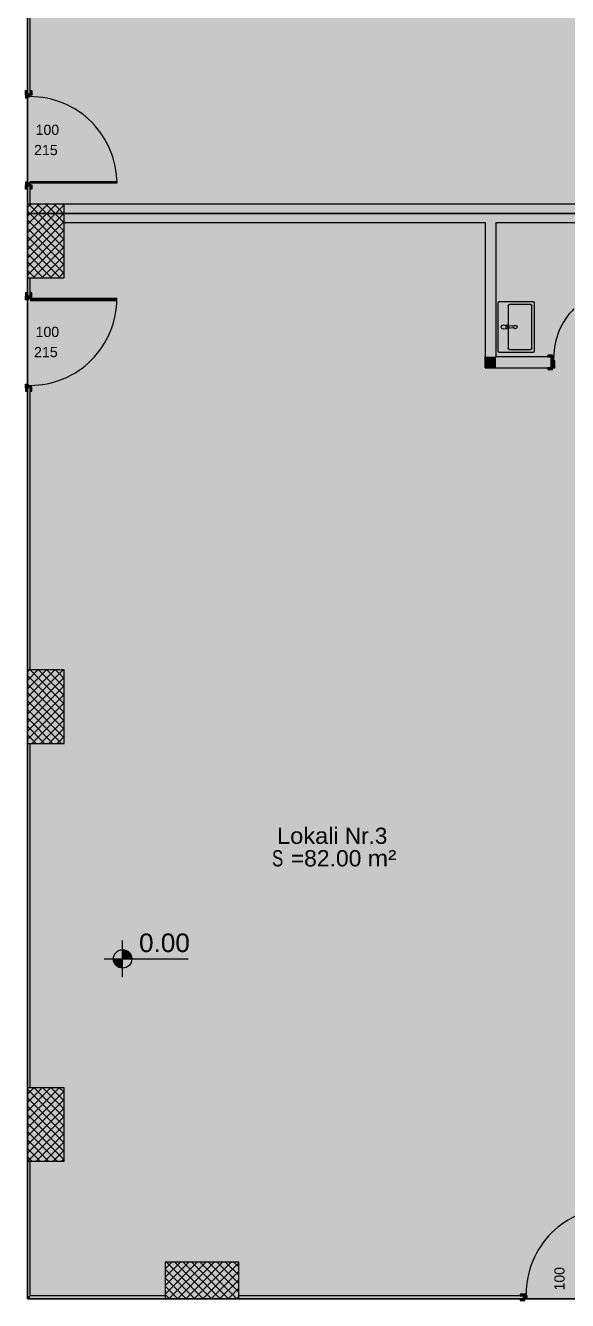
# Model space of a CAD drawing. Header units: metres. Extents: x 312 to 313.4, y 204 to 204.42.
# Drawn here: x 312.1541 to 312.2162, y 204.1187 to 204.2648 of the extents above; entities that cross this region are included whole.
import ezdxf

# ---------------------------------------------------------------- set-up
doc = ezdxf.new("R2010")
doc.units = ezdxf.units.M
for name, color, linetype, true_color in [('PDF_2D Drafting - General', 7, 'Continuous', 0x999999), ('PDF_A - Dimensionimi', 7, 'Continuous', 0x999999), ('PDF_A - Muret', 7, 'Continuous', 0xaaaaaa), ('PDF_A - Ndertesa 1 - Sanitaria', 7, 'Continuous', 0x7f7f7f), ('PDF_A - Ndertesa 1- Pllaka meskatit 28 cm', 7, 'Continuous', 0xaaaaaa), ('PDF_A - Shtyllat', 7, 'Continuous', 0x999999)]:
    doc.layers.add(name, color=color, linetype=linetype, true_color=true_color)
doc.styles.add('PDF Arial', font='arial.ttf')

# ---------------------------------------------------------------- blocks, each defined once
blk = doc.blocks.new('perdhesa')
at = {"layer": 'PDF_2D Drafting - General', "true_color": 0xfafafa, "transparency": 33554559}
blk.add_hatch(color=7, dxfattribs=at).paths.add_polyline_path([(-0.2008442411383839, 0.2557481571577398), (-0.2008442411383839, 0.1799600398549615), (-0.2876853659484482, 0.1799600398549615), (-0.2876853659484482, 0.1864840602407014), (-0.3603174851060658, 0.1864840602407014), (-0.3603174851060658, 0.2557481571577398)])
at = {"layer": 'PDF_2D Drafting - General', "true_color": 0xffffff, "transparency": 33554559}
blk.add_hatch(color=7, dxfattribs=at).paths.add_polyline_path([(-0.3603174851060658, 0.06209184680076874), (-0.3603174851060658, 0.1864840602407014), (-0.3603174851060658, 0.1864840602407014), (-0.2876863564134169, 0.1864850507056701), (-0.2876853659484482, 0.06209184680076874)])
at = {"layer": 'PDF_A - Dimensionimi', "transparency": 33554559}
for points in [[(-0.3494124659816862, 0.1010428930450757), (-0.3494124659816862, 0.0999899211415709), (-0.3498154667921085, 0.1000699119524029), (-0.3501564558837913, 0.1002979342098911), (-0.3503844566093903, 0.1006399245324303), (-0.3504644581861385, 0.1010428930450757)], [(-0.3494124659816862, 0.1010428930450757), (-0.3494124659816862, 0.1020949390791372), (-0.3490094544053477, 0.1020149267364729), (-0.348667474848753, 0.1017869260108455), (-0.3484394525912649, 0.1014449141564455), (-0.3483594510145167, 0.1010428930450757)]]:
    blk.add_hatch(color=256, dxfattribs=at).paths.add_polyline_path(points)
at = {"layer": 'PDF_A - Muret', "true_color": 0xffffff, "transparency": 33554559}
for points in [[(-0.3605284649067926, 0.1997480869673325), (-0.3605284649067926, 0.200169077635735), (-0.3600014729566396, 0.200169077635735), (-0.3600014729566396, 0.1998750817996893), (-0.3602124850551718, 0.1998750817996893), (-0.3602124850551718, 0.1997480869673325)], [(-0.3605284649067926, 0.1896430620785452), (-0.3605284649067926, 0.1900640527469477), (-0.3602124850551718, 0.1900640527469477), (-0.3602124850551718, 0.1899380483795312), (-0.3600014729566396, 0.1899380483795312), (-0.3600014729566396, 0.1896430620785452)], [(-0.3605284649067926, 0.1770120285837891), (-0.3600014729566396, 0.1770120285837891), (-0.3600014729566396, 0.1767170207509707), (-0.3602124850551718, 0.1767170207509707), (-0.3602124850551718, 0.1765900474504463), (-0.3605284649067926, 0.1765900474504463)], [(-0.2998963777079098, 0.168786023368682), (-0.300317389908173, 0.168786023368682), (-0.300317389908173, 0.1699970174957457), (-0.3000223820753263, 0.1699970174957457), (-0.3000223820753263, 0.1695760268273432), (-0.2998963777079098, 0.1695760268273432)], [(-0.3605284649067926, 0.1669060347619222), (-0.3602124850551718, 0.1669060347619222), (-0.3602124850551718, 0.1667800303945057), (-0.3600014729566396, 0.1667800303945057), (-0.3600014729566396, 0.166485022561659), (-0.3605284649067926, 0.166485022561659)], [(-0.3030543675489525, 0.06209184680076874), (-0.3034753797492158, 0.06209184680076874), (-0.3034753797492158, 0.06261784828595296), (-0.3031803934482014, 0.06261784828595296), (-0.3031803934482014, 0.06240786971608259), (-0.3030543675489525, 0.06240786971608259)]]:
    blk.add_hatch(color=7, dxfattribs=at).paths.add_polyline_path(points)
at = {"layer": 'PDF_A - Muret', "true_color": 0xcccccc, "transparency": 33554559}
blk.add_hatch(color=254, dxfattribs=at).paths.add_polyline_path([(-0.3561064587659644, 0.1875380441409789), (-0.2866333629780797, 0.1875370321441778), (-0.2866333629780797, 0.185435050197043), (-0.2908433773213801, 0.185435050197043), (-0.2908433773213801, 0.185432057270333), (-0.3561074707627654, 0.1854330477352732)])
at = {"layer": 'PDF_2D Drafting - General', "lineweight": 9}
for points in [[(-0.3603174851060658, 0.1864840602407014), (-0.3603174851060658, 0.2557481571577398)], [(-0.3603174851060658, 0.1864840602407014), (-0.3603174851060658, 0.1864850507056701)], [(-0.3603174851060658, 0.1864850507056701), (-0.2876863564134169, 0.1864850507056701)], [(-0.3603174851060658, 0.06209184680076874), (-0.3603174851060658, 0.1864840602407014)], [(-0.2876853659484482, 0.1864840602407014), (-0.3603174851060658, 0.1864840602407014)], [(-0.2876853659484482, 0.06209184680076874), (-0.3603174851060658, 0.06209184680076874)]]:
    blk.add_lwpolyline(points, dxfattribs=at)
at = {"layer": 'PDF_A - Dimensionimi', "lineweight": 5}
for points in [[(-0.3494124659816862, 0.09893690617440143), (-0.3494124659816862, 0.1031479109826137)], [(-0.3515174623873918, 0.1010428930450757), (-0.3473064468132634, 0.1010428930450757)], [(-0.3473064468132634, 0.1010428930450757), (-0.3418894432664388, 0.1010428930450757)]]:
    blk.add_lwpolyline(points, dxfattribs=at)
blk.add_circle((-0.3494124659816862, 0.1010428930450757), 0.001052506277297027, dxfattribs=at)
at = {"layer": 'PDF_A - Muret', "lineweight": 18}
for points in [[(-0.3603174851060658, 0.2299591197499922), (-0.3603174851060658, 0.200169077635735)], [(-0.3600014729566396, 0.200169077635735), (-0.3600014729566396, 0.2299591197499922)], [(-0.3603174851060658, 0.200169077635735), (-0.3603174851060658, 0.2005590624447393)], [(-0.3603174851060658, 0.200169077635735), (-0.3603174851060658, 0.2005590624447393)], [(-0.3603174851060658, 0.200169077635735), (-0.3603174851060658, 0.2005590624447393)], [(-0.3600014729566396, 0.200169077635735), (-0.3600014729566396, 0.2005590624447393)], [(-0.3600014729566396, 0.200169077635735), (-0.3600014729566396, 0.2005590624447393)], [(-0.3600014729566396, 0.200169077635735), (-0.3600014729566396, 0.2005590624447393)], [(-0.3600014729566396, 0.200169077635735), (-0.3603174851060658, 0.200169077635735)], [(-0.3600014729566396, 0.200169077635735), (-0.3603174851060658, 0.200169077635735)], [(-0.3600014729566396, 0.200169077635735), (-0.3603174851060658, 0.200169077635735)], [(-0.3603174851060658, 0.1896430620785452), (-0.3603174851060658, 0.1892540677344527)], [(-0.3600014729566396, 0.1896430620785452), (-0.3603174851060658, 0.1896430620785452)], [(-0.3603174851060658, 0.1896430620785452), (-0.3603174851060658, 0.1875380441409789)], [(-0.3600014729566396, 0.1896430620785452), (-0.3603174851060658, 0.1896430620785452)], [(-0.3600014729566396, 0.1896430620785452), (-0.3603174851060658, 0.1896430620785452)], [(-0.3603174851060658, 0.1896430620785452), (-0.3603174851060658, 0.1892540677344527)], [(-0.3603174851060658, 0.1896430620785452), (-0.3603174851060658, 0.1892540677344527)], [(-0.3600014729566396, 0.1896430620785452), (-0.3600014729566396, 0.1892540677344527)], [(-0.3600014729566396, 0.1875380441409789), (-0.3600014729566396, 0.1896430620785452)], [(-0.3600014729566396, 0.1896430620785452), (-0.3600014729566396, 0.1892540677344527)], [(-0.3600014729566396, 0.1896430620785452), (-0.3600014729566396, 0.1892540677344527)], [(-0.2866333629780797, 0.1875370321441778), (-0.3561064587659644, 0.1875380441409789)], [(-0.3561074707627654, 0.1854330477352732), (-0.3078964061909915, 0.185432057270333)], [(-0.3078964061909915, 0.185432057270333), (-0.3078964061909915, 0.1700500289025513)], [(-0.3066333911220909, 0.185432057270333), (-0.2908433773213801, 0.185432057270333)], [(-0.3066333911220909, 0.1700500289025513), (-0.3066333911220909, 0.185432057270333)], [(-0.3603174851060658, 0.1791170249895231), (-0.3603174851060658, 0.1770120285837891)], [(-0.3600014729566396, 0.1770120285837891), (-0.3600014729566396, 0.1791170249895231)], [(-0.3603174851060658, 0.1770120285837891), (-0.3603174851060658, 0.1774010444597138)], [(-0.3603174851060658, 0.1770120285837891), (-0.3603174851060658, 0.1774010444597138)], [(-0.3603174851060658, 0.1770120285837891), (-0.3603174851060658, 0.1774010444597138)], [(-0.3600014729566396, 0.1770120285837891), (-0.3603174851060658, 0.1770120285837891)], [(-0.3600014729566396, 0.1770120285837891), (-0.3603174851060658, 0.1770120285837891)], [(-0.3600014729566396, 0.1770120285837891), (-0.3603174851060658, 0.1770120285837891)], [(-0.3600014729566396, 0.1770120285837891), (-0.3600014729566396, 0.1774010444597138)], [(-0.3600014729566396, 0.1770120285837891), (-0.3600014729566396, 0.1774010444597138)], [(-0.3600014729566396, 0.1770120285837891), (-0.3600014729566396, 0.1774010444597138)], [(-0.3078964061909915, 0.168786023368682), (-0.3078964061909915, 0.1700500289025513)], [(-0.300317389908173, 0.1700500289025513), (-0.3066333911220909, 0.1700500289025513)], [(-0.300317389908173, 0.1700500289025513), (-0.3007063842522371, 0.1700500289025513)], [(-0.300317389908173, 0.1700500289025513), (-0.3007063842522371, 0.1700500289025513)], [(-0.300317389908173, 0.1700500289025513), (-0.3007063842522371, 0.1700500289025513)], [(-0.300317389908173, 0.1699970174957457), (-0.300317389908173, 0.1700500289025513)], [(-0.300317389908173, 0.1699970174957457), (-0.300317389908173, 0.1700500289025513)], [(-0.300317389908173, 0.1699970174957457), (-0.300317389908173, 0.1700500289025513)], [(-0.300317389908173, 0.168786023368682), (-0.300317389908173, 0.1699970174957457)], [(-0.300317389908173, 0.168786023368682), (-0.300317389908173, 0.1699970174957457)], [(-0.300317389908173, 0.168786023368682), (-0.300317389908173, 0.1699970174957457)], [(-0.3078964061909915, 0.168786023368682), (-0.300317389908173, 0.168786023368682)], [(-0.300317389908173, 0.168786023368682), (-0.3007063842522371, 0.168786023368682)], [(-0.300317389908173, 0.168786023368682), (-0.3007063842522371, 0.168786023368682)], [(-0.300317389908173, 0.168786023368682), (-0.3007063842522371, 0.168786023368682)], [(-0.3603174851060658, 0.166485022561659), (-0.3603174851060658, 0.1660960282175949)], [(-0.3600014729566396, 0.166485022561659), (-0.3603174851060658, 0.166485022561659)], [(-0.3603174851060658, 0.166485022561659), (-0.3603174851060658, 0.1341689718414614)], [(-0.3600014729566396, 0.166485022561659), (-0.3603174851060658, 0.166485022561659)], [(-0.3600014729566396, 0.166485022561659), (-0.3603174851060658, 0.166485022561659)], [(-0.3603174851060658, 0.166485022561659), (-0.3603174851060658, 0.1660960282175949)], [(-0.3603174851060658, 0.166485022561659), (-0.3603174851060658, 0.1660960282175949)], [(-0.3600014729566396, 0.166485022561659), (-0.3600014729566396, 0.1660960282175949)], [(-0.3600014729566396, 0.1341689718414614), (-0.3600014729566396, 0.166485022561659)], [(-0.3600014729566396, 0.166485022561659), (-0.3600014729566396, 0.1660960282175949)], [(-0.3600014729566396, 0.166485022561659), (-0.3600014729566396, 0.1660960282175949)], [(-0.3603174851060658, 0.1257479742218379), (-0.3603174851060658, 0.086274909883997)], [(-0.3600014729566396, 0.086274909883997), (-0.3600014729566396, 0.1257479742218379)], [(-0.3603174851060658, 0.07785391226434513), (-0.3603174851060658, 0.06240786971608259)], [(-0.3600014729566396, 0.06240786971608259), (-0.3600014729566396, 0.07785391226434513)], [(-0.3603174851060658, 0.06209184680076874), (-0.3603174851060658, 0.06240786971608259)], [(-0.3603174851060658, 0.06209184680076874), (-0.3445284402384345, 0.06209184680076874)], [(-0.3445284402384345, 0.06240786971608259), (-0.3600014729566396, 0.06240786971608259)], [(-0.3034753797492158, 0.06240786971608259), (-0.3361074426188111, 0.06240786971608259)], [(-0.3361064306220101, 0.06209184680076874), (-0.3034753797492158, 0.06209184680076874)], [(-0.3034753797492158, 0.06240786971608259), (-0.3038643956251121, 0.06240786971608259)], [(-0.3034753797492158, 0.06240786971608259), (-0.3038643956251121, 0.06240786971608259)], [(-0.3034753797492158, 0.06240786971608259), (-0.3038643956251121, 0.06240786971608259)], [(-0.3034753797492158, 0.06209184680076874), (-0.3038643956251121, 0.06209184680076874)], [(-0.3034753797492158, 0.06209184680076874), (-0.3038643956251121, 0.06209184680076874)], [(-0.3034753797492158, 0.06209184680076874), (-0.3038643956251121, 0.06209184680076874)], [(-0.3034753797492158, 0.06209184680076874), (-0.3034753797492158, 0.06240786971608259)], [(-0.3034753797492158, 0.06209184680076874), (-0.3034753797492158, 0.06240786971608259)], [(-0.3034753797492158, 0.06209184680076874), (-0.3034753797492158, 0.06240786971608259)]]:
    blk.add_lwpolyline(points, dxfattribs=at)
at = {"layer": 'PDF_A - Muret', "lineweight": 13}
for points in [[(-0.3605174836649212, 0.2000330609595551), (-0.3605174836649212, 0.2005590624447393)], [(-0.3605174836649212, 0.2005590624447393), (-0.3603174851060658, 0.2005590624447393)], [(-0.3603174851060658, 0.2005590624447393), (-0.3603174851060658, 0.2000330609595551)], [(-0.3600014729566396, 0.2000330609595551), (-0.3600014729566396, 0.2005590624447393)], [(-0.3600014729566396, 0.2005590624447393), (-0.3598014743977842, 0.2005590624447393)], [(-0.3598014743977842, 0.2005590624447393), (-0.3598014743977842, 0.2000330609595551)], [(-0.3600014729566396, 0.200169077635735), (-0.3605284649067926, 0.200169077635735)], [(-0.3605284649067926, 0.200169077635735), (-0.3605284649067926, 0.1997480869673325)], [(-0.3605284649067926, 0.1997480869673325), (-0.3602124850551718, 0.1997480869673325)], [(-0.3603174851060658, 0.2000330609595551), (-0.3605174836649212, 0.2000330609595551)], [(-0.3602124850551718, 0.1997480869673325), (-0.3602124850551718, 0.1998750817996893)], [(-0.3602124850551718, 0.1998750817996893), (-0.3600014729566396, 0.1998750817996893)], [(-0.3600014729566396, 0.1998750817996893), (-0.3600014729566396, 0.200169077635735)], [(-0.3598014743977842, 0.2000330609595551), (-0.3600014729566396, 0.2000330609595551)], [(-0.3602124850551718, 0.1900640527469477), (-0.3605284649067926, 0.1900640527469477)], [(-0.3605284649067926, 0.1900640527469477), (-0.3605284649067926, 0.1896430620785452)], [(-0.3602124850551718, 0.1899380483795312), (-0.3602124850551718, 0.1900640527469477)], [(-0.3600014729566396, 0.1901480700131231), (-0.3589494807521874, 0.1901480700131231)], [(-0.3600014729566396, 0.1899380483795312), (-0.3600014729566396, 0.1901480700131231)], [(-0.3589494807521874, 0.1900430591963129), (-0.3589494807521874, 0.1901480700131231)], [(-0.3589494807521874, 0.1901480700131231), (-0.3511174760355402, 0.1901480700131231)], [(-0.3589494807521874, 0.1901480700131231), (-0.3589494807521874, 0.1899380483795312)], [(-0.3589494807521874, 0.1899380483795312), (-0.3589494807521874, 0.1900430591963129)], [(-0.3589494807521874, 0.1900430591963129), (-0.3511174760355402, 0.1900430591963129)], [(-0.3511174760355402, 0.1900430591963129), (-0.3589494807521874, 0.1900430591963129)], [(-0.3511174760355402, 0.1900430591963129), (-0.3589494807521874, 0.1900430591963129)], [(-0.3511174760355402, 0.1901480700131231), (-0.3511174760355402, 0.1900430591963129)], [(-0.3511174760355402, 0.1899380483795312), (-0.3511174760355402, 0.1901480700131231)], [(-0.3511174760355402, 0.1901480700131231), (-0.3500644610683707, 0.1901480700131231)], [(-0.3511174760355402, 0.1900430591963129), (-0.3511174760355402, 0.1899380483795312)], [(-0.3500644610683707, 0.1901480700131231), (-0.3500644610683707, 0.1899380483795312)], [(-0.3605284649067926, 0.1896430620785452), (-0.3600014729566396, 0.1896430620785452)], [(-0.3605174836649212, 0.1892540677344527), (-0.3605174836649212, 0.1897800692196654)], [(-0.3605174836649212, 0.1897800692196654), (-0.3603174851060658, 0.1897800692196654)], [(-0.3603174851060658, 0.1892540677344527), (-0.3605174836649212, 0.1892540677344527)], [(-0.3603174851060658, 0.1897800692196654), (-0.3603174851060658, 0.1892540677344527)], [(-0.3600014729566396, 0.1899380483795312), (-0.3602124850551718, 0.1899380483795312)], [(-0.3600014729566396, 0.1896430620785452), (-0.3600014729566396, 0.1899380483795312)], [(-0.3589494807521874, 0.1899380483795312), (-0.3600014729566396, 0.1899380483795312)], [(-0.3600014729566396, 0.1892540677344527), (-0.3600014729566396, 0.1897800692196654)], [(-0.3600014729566396, 0.1897800692196654), (-0.3598014743977842, 0.1897800692196654)], [(-0.3598014743977842, 0.1892540677344527), (-0.3600014729566396, 0.1892540677344527)], [(-0.3598014743977842, 0.1897800692196654), (-0.3598014743977842, 0.1892540677344527)], [(-0.3511174760355402, 0.1899380483795312), (-0.3589494807521874, 0.1899380483795312)], [(-0.3500644610683707, 0.1899380483795312), (-0.3511174760355402, 0.1899380483795312)], [(-0.3605284649067926, 0.1770120285837891), (-0.3600014729566396, 0.1770120285837891)], [(-0.3605284649067926, 0.1765900474504463), (-0.3605284649067926, 0.1770120285837891)], [(-0.3603174851060658, 0.1774010444597138), (-0.3605174836649212, 0.1774010444597138)], [(-0.3605174836649212, 0.1774010444597138), (-0.3605174836649212, 0.1768750429745296)], [(-0.3605174836649212, 0.1768750429745296), (-0.3603174851060658, 0.1768750429745296)], [(-0.3603174851060658, 0.1768750429745296), (-0.3603174851060658, 0.1774010444597138)], [(-0.3598014743977842, 0.1774010444597138), (-0.3600014729566396, 0.1774010444597138)], [(-0.3600014729566396, 0.1774010444597138), (-0.3600014729566396, 0.1768750429745296)], [(-0.3600014729566396, 0.1770120285837891), (-0.3600014729566396, 0.1767170207509707)], [(-0.3600014729566396, 0.1768750429745296), (-0.3598014743977842, 0.1768750429745296)], [(-0.3598014743977842, 0.1768750429745296), (-0.3598014743977842, 0.1774010444597138)], [(-0.3602124850551718, 0.1765900474504463), (-0.3605284649067926, 0.1765900474504463)], [(-0.3600014729566396, 0.1767170207509707), (-0.3602124850551718, 0.1767170207509707)], [(-0.3602124850551718, 0.1767170207509707), (-0.3602124850551718, 0.1765900474504463)], [(-0.3589494807521874, 0.1767170207509707), (-0.3600014729566396, 0.1767170207509707)], [(-0.3600014729566396, 0.1767170207509707), (-0.3600014729566396, 0.1765060301842709)], [(-0.3600014729566396, 0.1765060301842709), (-0.3589494807521874, 0.1765060301842709)], [(-0.3511174760355402, 0.1767170207509707), (-0.3589494807521874, 0.1767170207509707)], [(-0.3589494807521874, 0.1767170207509707), (-0.3589494807521874, 0.1766120314660213)], [(-0.3589494807521874, 0.1765060301842709), (-0.3589494807521874, 0.1767170207509707)], [(-0.3589494807521874, 0.1766120314660213), (-0.3511174760355402, 0.1766120314660213)], [(-0.3511174760355402, 0.1766120314660213), (-0.3589494807521874, 0.1766120314660213)], [(-0.3589494807521874, 0.1766120314660213), (-0.3589494807521874, 0.1765060301842709)], [(-0.3511174760355402, 0.1766120314660213), (-0.3589494807521874, 0.1766120314660213)], [(-0.3589494807521874, 0.1765060301842709), (-0.3511174760355402, 0.1765060301842709)], [(-0.3511174760355402, 0.1766120314660213), (-0.3511174760355402, 0.1767170207509707)], [(-0.3500644610683707, 0.1767170207509707), (-0.3511174760355402, 0.1767170207509707)], [(-0.3511174760355402, 0.1767170207509707), (-0.3511174760355402, 0.1765060301842709)], [(-0.3511174760355402, 0.1765060301842709), (-0.3511174760355402, 0.1766120314660213)], [(-0.3511174760355402, 0.1765060301842709), (-0.3500644610683707, 0.1765060301842709)], [(-0.3500644610683707, 0.1765060301842709), (-0.3500644610683707, 0.1767170207509707)], [(-0.3001803827670528, 0.1702500382273513), (-0.3007063842522371, 0.1702500382273513)], [(-0.3007063842522371, 0.1702500382273513), (-0.3007063842522371, 0.1700500289025513)], [(-0.3007063842522371, 0.1700500289025513), (-0.3001803827670528, 0.1700500289025513)], [(-0.3000543783996363, 0.1700500289025513), (-0.300317389908173, 0.1700500289025513)], [(-0.300317389908173, 0.1700500289025513), (-0.300317389908173, 0.1699970174957457)], [(-0.300317389908173, 0.1699970174957457), (-0.3000543783996363, 0.1699970174957457)], [(-0.3000223820753263, 0.1699970174957457), (-0.300317389908173, 0.1699970174957457)], [(-0.300317389908173, 0.1699970174957457), (-0.300317389908173, 0.168786023368682)], [(-0.3001803827670528, 0.1700500289025513), (-0.3001803827670528, 0.1702500382273513)], [(-0.3000543783996363, 0.1699970174957457), (-0.3000543783996363, 0.1700500289025513)], [(-0.3000223820753263, 0.1695760268273432), (-0.3000223820753263, 0.1699970174957457)], [(-0.2998963777079098, 0.1695760268273432), (-0.3000223820753263, 0.1695760268273432)], [(-0.2998963777079098, 0.168786023368682), (-0.2998963777079098, 0.1695760268273432)], [(-0.3001803827670528, 0.168786023368682), (-0.3007063842522371, 0.168786023368682)], [(-0.3007063842522371, 0.168786023368682), (-0.3007063842522371, 0.168586014043882)], [(-0.3007063842522371, 0.168586014043882), (-0.3001803827670528, 0.168586014043882)], [(-0.300317389908173, 0.168786023368682), (-0.2998963777079098, 0.168786023368682)], [(-0.3001803827670528, 0.168586014043882), (-0.3001803827670528, 0.168786023368682)], [(-0.3605284649067926, 0.1669060347619222), (-0.3602124850551718, 0.1669060347619222)], [(-0.3605284649067926, 0.166485022561659), (-0.3605284649067926, 0.1669060347619222)], [(-0.3605174836649212, 0.1666220297027792), (-0.3605174836649212, 0.1660960282175949)], [(-0.3603174851060658, 0.1666220297027792), (-0.3605174836649212, 0.1666220297027792)], [(-0.3603174851060658, 0.1660960282175949), (-0.3603174851060658, 0.1666220297027792)], [(-0.3602124850551718, 0.1669060347619222), (-0.3602124850551718, 0.1667800303945057)], [(-0.3602124850551718, 0.1667800303945057), (-0.3600014729566396, 0.1667800303945057)], [(-0.3600014729566396, 0.1667800303945057), (-0.3600014729566396, 0.166485022561659)], [(-0.3600014729566396, 0.1666220297027792), (-0.3600014729566396, 0.1660960282175949)], [(-0.3598014743977842, 0.1666220297027792), (-0.3600014729566396, 0.1666220297027792)], [(-0.3598014743977842, 0.1660960282175949), (-0.3598014743977842, 0.1666220297027792)], [(-0.3600014729566396, 0.166485022561659), (-0.3605284649067926, 0.166485022561659)], [(-0.3605174836649212, 0.1660960282175949), (-0.3603174851060658, 0.1660960282175949)], [(-0.3600014729566396, 0.1660960282175949), (-0.3598014743977842, 0.1660960282175949)], [(-0.3033383726080956, 0.06260787904088261), (-0.3038643956251121, 0.06260787904088261)], [(-0.3038643956251121, 0.06260787904088261), (-0.3038643956251121, 0.06240786971608259)], [(-0.3038643956251121, 0.06240786971608259), (-0.3033383726080956, 0.06240786971608259)], [(-0.3033383726080956, 0.06209184680076874), (-0.3038643956251121, 0.06209184680076874)], [(-0.3038643956251121, 0.06209184680076874), (-0.3038643956251121, 0.06189183747594029)], [(-0.3038643956251121, 0.06189183747594029), (-0.3033383726080956, 0.06189183747594029)], [(-0.3031803934482014, 0.06261784828595296), (-0.3034753797492158, 0.06261784828595296)], [(-0.3034753797492158, 0.06261784828595296), (-0.3034753797492158, 0.06209184680076874)], [(-0.3034753797492158, 0.06209184680076874), (-0.3030543675489525, 0.06209184680076874)], [(-0.3033383726080956, 0.06240786971608259), (-0.3033383726080956, 0.06260787904088261)], [(-0.3033383726080956, 0.06189183747594029), (-0.3033383726080956, 0.06209184680076874)], [(-0.3031803934482014, 0.06240786971608259), (-0.3031803934482014, 0.06261784828595296)], [(-0.3030543675489525, 0.06240786971608259), (-0.3031803934482014, 0.06240786971608259)], [(-0.3030543675489525, 0.06209184680076874), (-0.3030543675489525, 0.06240786971608259)]]:
    blk.add_lwpolyline(points, dxfattribs=at)
for centre, radius, start, end in [((-0.3599997122000218, 0.1899398328428958), 0.009936053325618822, 359.9897091459823, 90.01015414117208), ((-0.3599997004295687, 0.1767152723782601), 0.009936044501045804, 269.9897779723838, 0.01008273399777255), ((-0.2921908044712609, 0.1699970670321989), 0.007831590049926323, 134.9979910353619, 180.0003624084723), ((-0.2932451351928762, 0.06261962629722007), 0.009936060419997178, 89.98988694699796, 180.0102536378691)]:
    blk.add_arc(centre, radius, start, end, dxfattribs=at)
at = {"layer": 'PDF_A - Muret', "color": 151, "true_color": 0x80c2ff, "transparency": 33554559}
for points in [[(-0.3600014729566396, 0.2299591197499922), (-0.3600014729566396, 0.200169077635735), (-0.3603174851060658, 0.2299591197499922), (-0.3603174851060658, 0.200169077635735)], [(-0.3603174851060658, 0.1875380441409789), (-0.3603174851060658, 0.1896430620785452), (-0.3600014729566396, 0.1875380441409789), (-0.3600014729566396, 0.1896430620785452)], [(-0.3600014729566396, 0.1791170249895231), (-0.3600014729566396, 0.1770120285837891), (-0.3603174851060658, 0.1791170249895231), (-0.3603174851060658, 0.1770120285837891)], [(-0.3603174851060658, 0.1341689718414614), (-0.3603174851060658, 0.166485022561659), (-0.3600014729566396, 0.1341689718414614), (-0.3600014729566396, 0.166485022561659)], [(-0.3603174851060658, 0.086274909883997), (-0.3603174851060658, 0.1257479742218379), (-0.3600014729566396, 0.086274909883997), (-0.3600014729566396, 0.1257479742218379)], [(-0.3603174851060658, 0.06240786971608259), (-0.3603174851060658, 0.07785391226434513), (-0.3600014729566396, 0.06240786971608259), (-0.3600014729566396, 0.07785391226434513)], [(-0.3600014729566396, 0.06240786971608259), (-0.3603174851060658, 0.06209184680076874), (-0.3603174851060658, 0.06240786971608259)], [(-0.3600014729566396, 0.06240786971608259), (-0.3600014729566396, 0.06209184680076874), (-0.3603174851060658, 0.06209184680076874)], [(-0.3445284402384345, 0.06240786971608259), (-0.3445284402384345, 0.06209184680076874), (-0.3600014729566396, 0.06240786971608259), (-0.3600014729566396, 0.06209184680076874)], [(-0.3361064306220101, 0.06240786971608259), (-0.3034753797492158, 0.06240786971608259), (-0.3361064306220101, 0.06209184680076874), (-0.3034753797492158, 0.06209184680076874)]]:
    blk.add_solid(points, dxfattribs=at)
at = {"layer": 'PDF_A - Muret', "color": 7, "true_color": 0xffffff, "transparency": 33554559}
for points in [[(-0.3605174836649212, 0.2000330609595551), (-0.3605174836649212, 0.2005590624447393), (-0.3603174851060658, 0.2000330609595551), (-0.3603174851060658, 0.2005590624447393)], [(-0.3600014729566396, 0.2000330609595551), (-0.3600014729566396, 0.2005590624447393), (-0.3598014743977842, 0.2000330609595551), (-0.3598014743977842, 0.2005590624447393)], [(-0.3600014729566396, 0.1901480700131231), (-0.3589494807521874, 0.1901480700131231), (-0.3600014729566396, 0.1899380483795312), (-0.3589494807521874, 0.1899380483795312)], [(-0.3511174760355402, 0.1900430591963129), (-0.3589494807521874, 0.1900430591963129), (-0.3511174760355402, 0.1901480700131231), (-0.3589494807521874, 0.1901480700131231)], [(-0.3511174760355402, 0.1899380483795312), (-0.3589494807521874, 0.1899380483795312), (-0.3511174760355402, 0.1900430591963129), (-0.3589494807521874, 0.1900430591963129)], [(-0.3500644610683707, 0.1899380483795312), (-0.3511174760355402, 0.1899380483795312), (-0.3500644610683707, 0.1901480700131231), (-0.3511174760355402, 0.1901480700131231)], [(-0.3603174851060658, 0.1897800692196654), (-0.3603174851060658, 0.1892540677344527), (-0.3605174836649212, 0.1897800692196654), (-0.3605174836649212, 0.1892540677344527)], [(-0.3598014743977842, 0.1897800692196654), (-0.3598014743977842, 0.1892540677344527), (-0.3600014729566396, 0.1897800692196654), (-0.3600014729566396, 0.1892540677344527)], [(-0.3603174851060658, 0.1768750429745296), (-0.3605174836649212, 0.1768750429745296), (-0.3603174851060658, 0.1774010444597138), (-0.3605174836649212, 0.1774010444597138)], [(-0.3598014743977842, 0.1768750429745296), (-0.3600014729566396, 0.1768750429745296), (-0.3598014743977842, 0.1774010444597138), (-0.3600014729566396, 0.1774010444597138)], [(-0.3600014729566396, 0.1765060301842709), (-0.3600014729566396, 0.1767170207509707), (-0.3589494807521874, 0.1765060301842709), (-0.3589494807521874, 0.1767170207509707)], [(-0.3511174760355402, 0.1767170207509707), (-0.3511174760355402, 0.1766120314660213), (-0.3589494807521874, 0.1767170207509707), (-0.3589494807521874, 0.1766120314660213)], [(-0.3511174760355402, 0.1766120314660213), (-0.3511174760355402, 0.1765060301842709), (-0.3589494807521874, 0.1766120314660213), (-0.3589494807521874, 0.1765060301842709)], [(-0.3500644610683707, 0.1767170207509707), (-0.3500644610683707, 0.1765060301842709), (-0.3511174760355402, 0.1767170207509707), (-0.3511174760355402, 0.1765060301842709)], [(-0.3001803827670528, 0.1702500382273513), (-0.3001803827670528, 0.1700500289025513), (-0.3007073962490381, 0.1702500382273513), (-0.3007073962490381, 0.1700500289025513)], [(-0.3000543783996363, 0.1699970174957457), (-0.300317389908173, 0.1699970174957457), (-0.3000543783996363, 0.1700500289025513), (-0.300317389908173, 0.1700500289025513)], [(-0.3001803827670528, 0.168786023368682), (-0.3001803827670528, 0.168586014043882), (-0.3007073962490381, 0.168786023368682), (-0.3007073962490381, 0.168586014043882)], [(-0.3605174836649212, 0.1666220297027792), (-0.3603174851060658, 0.1666220297027792), (-0.3605174836649212, 0.1660960282175949), (-0.3603174851060658, 0.1660960282175949)], [(-0.3600014729566396, 0.1666220297027792), (-0.3598014743977842, 0.1666220297027792), (-0.3600014729566396, 0.1660960282175949), (-0.3598014743977842, 0.1660960282175949)], [(-0.3033383726080956, 0.06260787904088261), (-0.3033383726080956, 0.06240786971608259), (-0.3038643956251121, 0.06260787904088261), (-0.3038643956251121, 0.06240786971608259)], [(-0.3033383726080956, 0.06209184680076874), (-0.3033383726080956, 0.06189183747594029), (-0.3038643956251121, 0.06209184680076874), (-0.3038643956251121, 0.06189183747594029)]]:
    blk.add_solid(points, dxfattribs=at)
at = {"layer": 'PDF_A - Muret', "color": 254, "true_color": 0xcccccc, "transparency": 33554559}
for points in [[(-0.3066333911220909, 0.1700500289025513), (-0.3078964061909915, 0.1700500289025513), (-0.3066333911220909, 0.185432057270333), (-0.3078964061909915, 0.185432057270333)], [(-0.3078964061909915, 0.1700500289025513), (-0.3066333911220909, 0.1700500289025513), (-0.3078964061909915, 0.168786023368682)], [(-0.3066333911220909, 0.1700500289025513), (-0.3066333911220909, 0.168786023368682), (-0.3078964061909915, 0.168786023368682)], [(-0.3066333911220909, 0.1700500289025513), (-0.300317389908173, 0.1700500289025513), (-0.3066333911220909, 0.168786023368682), (-0.300317389908173, 0.168786023368682)]]:
    blk.add_solid(points, dxfattribs=at)
at = {"layer": 'PDF_A - Ndertesa 1 - Sanitaria', "lineweight": 13}
for points in [[(-0.3063763869988065, 0.1763190260949159), (-0.3064224005553911, 0.1762070389597739)], [(-0.3064224005553911, 0.1762070389597739), (-0.3064224005553911, 0.1707340310794621)], [(-0.3062643998636645, 0.1763650181196681), (-0.3063763869988065, 0.1763190260949159)], [(-0.3023703869038741, 0.1763650181196681), (-0.3062643998636645, 0.1763650181196681)], [(-0.3052643963033006, 0.1758920495731218), (-0.3052643963033006, 0.1710500324629152)], [(-0.3026853978224153, 0.1760500287329876), (-0.3051063740796849, 0.1760500287329876)], [(-0.3025283660637683, 0.1710500324629152), (-0.3025273755987996, 0.1758920495731218)], [(-0.3022583782368997, 0.1763190260949159), (-0.3023703869038741, 0.1763650181196681)], [(-0.3022123862121475, 0.1762070389597739), (-0.3022583782368997, 0.1763190260949159)], [(-0.3022123862121475, 0.1707340310794621), (-0.3022123862121475, 0.1762070389597739)], [(-0.3060543782301011, 0.1734710302521023), (-0.3059773803460075, 0.1736570223446563)], [(-0.3059773803460075, 0.1732850381595483), (-0.3060543782301011, 0.1734710302521023)], [(-0.3059773803460075, 0.1736570223446563), (-0.3057913882534535, 0.1737340417606106)], [(-0.3057913882534535, 0.1732070282786253), (-0.3059773803460075, 0.1732850381595483)], [(-0.3057913882534535, 0.1737340417606106), (-0.3053494040344162, 0.1736920546593694)], [(-0.3053494040344162, 0.1732500489084998), (-0.3057913882534535, 0.1732070282786253)], [(-0.3053724000467923, 0.1736140232466141), (-0.3055283767449168, 0.1736140232466141)], [(-0.3055283767449168, 0.1736140232466141), (-0.3055283767449168, 0.1733270252607895)], [(-0.3055283767449168, 0.1733270252607895), (-0.3053724000467923, 0.1733270252607895)], [(-0.3053494040344162, 0.1736920546593694), (-0.3052494101379466, 0.1736570223446563)], [(-0.3052494101379466, 0.1732840476945796), (-0.3053494040344162, 0.1732500489084998)], [(-0.3052494101379466, 0.1736570223446563), (-0.3046924027933642, 0.1735870223107554)], [(-0.3046924027933642, 0.1733540261966482), (-0.3052494101379466, 0.1732840476945796)], [(-0.3046924027933642, 0.1735870223107554), (-0.3046183978359522, 0.1735490186011646)], [(-0.3046183978359522, 0.1733930419030401), (-0.3046924027933642, 0.1733540261966482)], [(-0.3046183978359522, 0.1735490186011646), (-0.3045893944383238, 0.1734710302521023)], [(-0.3045893944383238, 0.1734710302521023), (-0.3046183978359522, 0.1733930419030401)], [(-0.3064224005553911, 0.1707340310794621), (-0.3063763869988065, 0.17062204394432)], [(-0.3063763869988065, 0.17062204394432), (-0.3062643998636645, 0.1705760303877355)], [(-0.3062643998636645, 0.1705760303877355), (-0.3023703869038741, 0.1705760303877355)], [(-0.3051063740796849, 0.1708920317711886), (-0.3026853978224153, 0.1708920317711886)], [(-0.3023703869038741, 0.1705760303877355), (-0.3022583782368997, 0.17062204394432)], [(-0.3022583782368997, 0.17062204394432), (-0.3022123862121475, 0.1707340310794621)]]:
    blk.add_lwpolyline(points, dxfattribs=at)
blk.add_circle((-0.3044323842115659, 0.1734710302521023), 0.0002104953342083604, dxfattribs=at)
blk.add_arc((-0.3053687582842599, 0.1734705546101054), 0.000221432956851171, 302.615694983823, 57.37883954256258, dxfattribs=at)
for points, knots in [([(-0.3052643963033006, 0.1758920495731218), (-0.3052643963033006, 0.1759790382341464), (-0.3051943962693713, 0.1760500287329876), (-0.3051063740796849, 0.1760500287329876), (-0.3051063740796849, 0.1760500287329876), (-0.3051063740796849, 0.1760500287329876), (-0.3051063740796849, 0.1760500287329876)], [0, 0, 0, 0, 1, 1, 1, 2, 2, 2, 2]), ([(-0.3026853978224153, 0.1760500287329876), (-0.30259838762953, 0.1760500287329876), (-0.3025273755987996, 0.1759790382341464), (-0.3025273755987996, 0.1758920495731218), (-0.3025273755987996, 0.1758920495731218), (-0.3025273755987996, 0.1758920495731218), (-0.3025273755987996, 0.1758920495731218)], [0, 0, 0, 0, 1, 1, 1, 2, 2, 2, 2]), ([(-0.3053724000467923, 0.1736140232466141), (-0.3052933997009291, 0.1736140232466141), (-0.3052294070522521, 0.1735500305979656), (-0.3052294070522521, 0.1734710302521023), (-0.3052294070522521, 0.1733920514380713), (-0.3052933997009291, 0.1733270252607895), (-0.3053724000467923, 0.1733270252607895), (-0.3053724000467923, 0.1733270252607895), (-0.3053724000467923, 0.1733270252607895), (-0.3053724000467923, 0.1733270252607895)], [0, 0, 0, 0, 1, 1, 1, 2, 2, 2, 3, 3, 3, 3]), ([(-0.3051063740796849, 0.1708920317711886), (-0.3051943962693713, 0.1708920317711886), (-0.3052643963033006, 0.1709620318050895), (-0.3052643963033006, 0.1710500324629152), (-0.3052643963033006, 0.1710500324629152), (-0.3052643963033006, 0.1710500324629152), (-0.3052643963033006, 0.1710500324629152)], [0, 0, 0, 0, 1, 1, 1, 2, 2, 2, 2]), ([(-0.3025283660637683, 0.1710500324629152), (-0.3025283660637683, 0.1709620318050895), (-0.30259838762953, 0.1708920317711886), (-0.3026853978224153, 0.1708920317711886), (-0.3026853978224153, 0.1708920317711886), (-0.3026853978224153, 0.1708920317711886), (-0.3026853978224153, 0.1708920317711886)], [0, 0, 0, 0, 1, 1, 1, 2, 2, 2, 2])]:
    blk.add_open_spline(points, degree=3, knots=knots, dxfattribs=at)
at = {"layer": 'PDF_A - Ndertesa 1- Pllaka meskatit 28 cm', "color": 8, "lineweight": 18, "true_color": 0x7f7f7f}
for points in [[(-0.3603174851060658, 0.2557481571577398), (-0.3603174851060658, 0.06209184680076874)], [(-0.3603174851060658, 0.06209184680076874), (-0.1855802072909682, 0.06209184680076874)]]:
    blk.add_lwpolyline(points, dxfattribs=at)
at = {"layer": 'PDF_A - Ndertesa 1- Pllaka meskatit 28 cm', "lineweight": 9}
for points in [[(-0.3603174851060658, 0.2062670689009281), (-0.3603174851060658, 0.207381083590036)], [(-0.3603174851060658, 0.2040390825863483), (-0.3603174851060658, 0.205153075743624)], [(-0.3603174851060658, 0.2018100627431352), (-0.3603174851060658, 0.2029240774322716)], [(-0.3603174851060658, 0.1995820764285838), (-0.3603174851060658, 0.2006960911177202)], [(-0.3603174851060658, 0.1973540685821717), (-0.3603174851060658, 0.1984680617394474)], [(-0.3603174851060658, 0.1951260607357597), (-0.3603174851060658, 0.1962400754248961)], [(-0.3603174851060658, 0.1928980744212083), (-0.3603174851060658, 0.1940120460466517)], [(-0.3603174851060658, 0.1906700665747962), (-0.3603174851060658, 0.1917840597320719)], [(-0.3603174851060658, 0.1884420587283842), (-0.3603174851060658, 0.1895560518856598)], [(-0.3603174851060658, 0.1862140508819721), (-0.3603174851060658, 0.1873280440392477)], [(-0.3603174851060658, 0.18398604303556), (-0.3603174851060658, 0.1851000577246964)], [(-0.3603174851060658, 0.1817580567210086), (-0.3603174851060658, 0.1828720498782843)], [(-0.3603174851060658, 0.1795300488745966), (-0.3603174851060658, 0.180644063563733)], [(-0.3603174851060658, 0.1773020410281845), (-0.3603174851060658, 0.1784160341854601)], [(-0.3603174851060658, 0.1750740331817724), (-0.3603174851060658, 0.1761880478709088)], [(-0.3603174851060658, 0.172846046867221), (-0.3603174851060658, 0.1739600400244967)], [(-0.3603174851060658, 0.1706170054921756), (-0.3603174851060658, 0.1717310201812836)], [(-0.3603174851060658, 0.1683890191775959), (-0.3603174851060658, 0.1695030123348999)], [(-0.3603174851060658, 0.1661610113312122), (-0.3603174851060658, 0.1672750260203202)], [(-0.3603174851060658, 0.1639330034848001), (-0.3603174851060658, 0.1650470181739081)], [(-0.3603174851060658, 0.1617050171702203), (-0.3603174851060658, 0.162819010327496)], [(-0.3603174851060658, 0.1594770093238083), (-0.3603174851060658, 0.1605910240129447)], [(-0.3603174851060658, 0.1572490230092569), (-0.3603174851060658, 0.1583629946347003)], [(-0.3603174851060658, 0.1550209936310125), (-0.3603174851060658, 0.1561350083201205)], [(-0.3603174851060658, 0.1527930073164327), (-0.3603174851060658, 0.1539070004737368)], [(-0.3603174851060658, 0.1505649779381883), (-0.3603174851060658, 0.1516789926273248)], [(-0.3603174851060658, 0.148336991623637), (-0.3603174851060658, 0.149451006312745)], [(-0.3603174851060658, 0.1461089837772249), (-0.3603174851060658, 0.1472229984663329)], [(-0.3603174851060658, 0.1438809759308128), (-0.3603174851060658, 0.1449949906199492)], [(-0.3603174851060658, 0.1416529896162331), (-0.3603174851060658, 0.1427669827735372)], [(-0.3603174851060658, 0.1394239913048807), (-0.3603174851060658, 0.1405389749271251)], [(-0.3603174851060658, 0.1371959834584686), (-0.3603174851060658, 0.1383099766157443)], [(-0.3603174851060658, 0.1349679756120565), (-0.3603174851060658, 0.1360819687693606)], [(-0.3603174851060658, 0.1327399892975052), (-0.3603174851060658, 0.1338539824547809)], [(-0.3603174851060658, 0.1305119599192608), (-0.3603174851060658, 0.1316259746083688)], [(-0.3603174851060658, 0.128283973604681), (-0.3603174851060658, 0.1293979667619851)], [(-0.3603174851060658, 0.1260559657582689), (-0.3603174851060658, 0.1271699804474054)], [(-0.3603174851060658, 0.1238279579118853), (-0.3603174851060658, 0.1249419726009933)], [(-0.3603174851060658, 0.1215999500654732), (-0.3603174851060658, 0.1227139647545812)], [(-0.3603174851060658, 0.1193719637508934), (-0.3603174851060658, 0.1204859569081975)], [(-0.3603174851060658, 0.1171439559044813), (-0.3603174851060658, 0.1182579490617854)], [(-0.3603174851060658, 0.1149159480580977), (-0.3603174851060658, 0.1160299412153734)], [(-0.3603174851060658, 0.1126879402116856), (-0.3603174851060658, 0.1138019333689613)], [(-0.3603174851060658, 0.1104599323652735), (-0.3603174851060658, 0.1115739470544099)], [(-0.3603174851060658, 0.1082309340539211), (-0.3603174851060658, 0.1093459392079978)], [(-0.3603174851060658, 0.1060029262075091), (-0.3603174851060658, 0.1071169193647847)], [(-0.3603174851060658, 0.1037749398929293), (-0.3603174851060658, 0.1048889115183727)], [(-0.3603174851060658, 0.1015469105146849), (-0.3603174851060658, 0.1026609467356536)], [(-0.3603174851060658, 0.09931892420013355), (-0.3603174851060658, 0.1004329173574092)], [(-0.3603174851060658, 0.09709093788555379), (-0.3603174851060658, 0.0982049525746902)], [(-0.3603174851060658, 0.0948629300391417), (-0.3603174851060658, 0.09597688013275274)], [(-0.3603174851060658, 0.09263492219275804), (-0.3603174851060658, 0.09374891535003371)], [(-0.3603174851060658, 0.09040689281448522), (-0.3603174851060658, 0.09152090750362163)], [(-0.3603174851060658, 0.08817890649993387), (-0.3603174851060658, 0.08929292118904186)], [(-0.3603174851060658, 0.08595089865352179), (-0.3603174851060658, 0.0870649133426582)], [(-0.3603174851060658, 0.0837228908071097), (-0.3603174851060658, 0.08483690549624612)], [(-0.3603174851060658, 0.08149490449255836), (-0.3603174851060658, 0.0826088761179733)], [(-0.3603174851060658, 0.07926689664614628), (-0.3603174851060658, 0.08038091133525427)], [(-0.3603174851060658, 0.07703886726787346), (-0.3603174851060658, 0.07815288195700987)], [(-0.3603174851060658, 0.07480989048838182), (-0.3603174851060658, 0.0759238836456575)], [(-0.3603174851060658, 0.072581861110109), (-0.3603174851060658, 0.07369587579924541)], [(-0.3603174851060658, 0.07035389632738998), (-0.3603174851060658, 0.07146786795283333)], [(-0.3603174851060658, 0.06812586694914557), (-0.3603174851060658, 0.06923988163828199)], [(-0.3603174851060658, 0.06589785910273349), (-0.3603174851060658, 0.06701185226000916)], [(-0.3603174851060658, 0.06366985125632141), (-0.3603174851060658, 0.06478386594545782)], [(-0.3603174851060658, 0.06209184680076874), (-0.3603174851060658, 0.06266687630107981)], [(-0.3592864541544714, 0.06209184680076874), (-0.3603174851060658, 0.06209184680076874)], [(-0.357058457073947, 0.06209184680076874), (-0.3581724717631118, 0.06209184680076874)], [(-0.3548304599934795, 0.06209184680076874), (-0.3559444746825875, 0.06209184680076874)], [(-0.352602462913012, 0.06209184680076874), (-0.35371647760212, 0.06209184680076874)], [(-0.3503744550665715, 0.06209184680076874), (-0.3514884482238472, 0.06209184680076874)], [(-0.348146457986104, 0.06209184680076874), (-0.3492604619092958, 0.06209184680076874)], [(-0.3459184609056365, 0.06209184680076874), (-0.347032443296996, 0.06209184680076874)], [(-0.3436904422932798, 0.06209184680076874), (-0.3448044462164717, 0.06209184680076874)], [(-0.3414624452128123, 0.06209184680076874), (-0.342576438370088, 0.06209184680076874)], [(-0.3392344373663718, 0.06209184680076874), (-0.3403484412896205, 0.06209184680076874)], [(-0.3370064295199882, 0.06209184680076874), (-0.3381204442090961, 0.06209184680076874)], [(-0.3347784216735477, 0.06209184680076874), (-0.3358924363627125, 0.06209184680076874)], [(-0.3325494233621953, 0.06209184680076874), (-0.3336644500481611, 0.06209184680076874)], [(-0.3303214370476439, 0.06209184680076874), (-0.3314354302049196, 0.06209184680076874)], [(-0.3280934292012603, 0.06209184680076874), (-0.3292074438903683, 0.06209184680076874)], [(-0.3258654428866521, 0.06209184680076874), (-0.3269794145120954, 0.06209184680076874)], [(-0.3236374135084361, 0.06209184680076874), (-0.3247514281975441, 0.06209184680076874)], [(-0.3214094271938848, 0.06209184680076874), (-0.3225234203511604, 0.06209184680076874)], [(-0.3191814193474443, 0.06209184680076874), (-0.3202954125047199, 0.06209184680076874)], [(-0.3169534115010606, 0.06209184680076874), (-0.3180674261901686, 0.06209184680076874)], [(-0.3147254251865093, 0.06209184680076874), (-0.3158393968118958, 0.06209184680076874)], [(-0.3124973958082364, 0.06209184680076874), (-0.3136114104973444, 0.06209184680076874)], [(-0.3102694094936851, 0.06209184680076874), (-0.3113834026509608, 0.06209184680076874)], [(-0.3080413801154123, 0.06209184680076874), (-0.3091553948045203, 0.06209184680076874)], [(-0.3058133938008609, 0.06209184680076874), (-0.3069274084899689, 0.06209184680076874)], [(-0.3035853859544204, 0.06209184680076874), (-0.3046994006435852, 0.06209184680076874)], [(-0.301356387643068, 0.06209184680076874), (-0.3024713927971447, 0.06209184680076874)], [(-0.2991283797966844, 0.06209184680076874), (-0.3002423944857924, 0.06209184680076874)]]:
    blk.add_lwpolyline(points, dxfattribs=at)
at = {"layer": 'PDF_A - Shtyllat', "lineweight": 5}
for points in [[(-0.3603174851060658, 0.1842430471588443), (-0.3570234678229554, 0.1875380441409789)], [(-0.3603174851060658, 0.1852110328630374), (-0.357990452296292, 0.1875380441409789)], [(-0.3603174851060658, 0.186179061630952), (-0.358958470298262, 0.1875380441409789)], [(-0.3603174851060658, 0.1871460568702048), (-0.3599254870693471, 0.1875380441409789)], [(-0.3603174851060658, 0.1832760519195915), (-0.3561064587659644, 0.1874860447310027)], [(-0.3561064587659644, 0.1834890449480042), (-0.3601554794907997, 0.1875380441409789)], [(-0.3561064587659644, 0.1844570521840581), (-0.3591884627197146, 0.1875380441409789)], [(-0.3561064587659644, 0.1854240689551716), (-0.3582204770154931, 0.1875380441409789)], [(-0.3561064587659644, 0.1863920546593647), (-0.3572524697794393, 0.1875380441409789)], [(-0.3561064587659644, 0.1873590498986459), (-0.3562854637742703, 0.1875380441409789)], [(-0.3561064587659644, 0.1825210377119504), (-0.3603174851060658, 0.1867320640520234)], [(-0.3603174851060658, 0.1823080446835093), (-0.3561064587659644, 0.1865190494917215)], [(-0.3561064587659644, 0.1815540424726976), (-0.3603174851060658, 0.1857640568159411)], [(-0.3603174851060658, 0.1813400589793162), (-0.3561064587659644, 0.1855510422556677)], [(-0.3561064587659644, 0.1805860352366437), (-0.3603174851060658, 0.184797040044856)], [(-0.3603174851060658, 0.1803730422082026), (-0.3561064587659644, 0.1845830350196138)], [(-0.3561064587659644, 0.1796190399973909), (-0.3603174851060658, 0.1838290328088021)], [(-0.3603174851060658, 0.1794050349721488), (-0.3561064587659644, 0.183616039780361)], [(-0.3565724617600949, 0.1791170249895231), (-0.3603174851060658, 0.1828610471045806)], [(-0.3575404582302326, 0.1791170249895231), (-0.3603174851060658, 0.1818940518653278)], [(-0.3596384675516902, 0.1791170249895231), (-0.3561064587659644, 0.1826480540761395)], [(-0.3586704710815525, 0.1791170249895231), (-0.3561064587659644, 0.1816810373050544)], [(-0.3585084547003703, 0.1791170249895231), (-0.3603174851060658, 0.180926044629274)], [(-0.3594754714714554, 0.1791170249895231), (-0.3603174851060658, 0.1799590493900212)], [(-0.3577034758422997, 0.1791170249895231), (-0.3561064587659644, 0.1807130300690005)], [(-0.356735479372162, 0.1791170249895231), (-0.3561064587659644, 0.179745044364779)], [(-0.3603174851060658, 0.1300569489329177), (-0.3562044717325534, 0.1341689718414614)], [(-0.3603174851060658, 0.1310239657040313), (-0.3571724682026911, 0.1341689718414614)], [(-0.3603174851060658, 0.1319919729400851), (-0.3581394742078601, 0.1341689718414614)], [(-0.3603174851060658, 0.1329589681793379), (-0.3591074706779978, 0.1341689718414614)], [(-0.3603174851060658, 0.1339269754153918), (-0.3600754779140516, 0.1341689718414614)], [(-0.3561064587659644, 0.1293019562571374), (-0.3603174851060658, 0.1335129610653496)], [(-0.3603174851060658, 0.1290889632287247), (-0.3561064587659644, 0.1332999680369369)], [(-0.3561064587659644, 0.1302699850250519), (-0.3600064575791748, 0.1341689718414614)], [(-0.3561064587659644, 0.131237970729245), (-0.3590384611090371, 0.1341689718414614)], [(-0.3561064587659644, 0.1322049659685263), (-0.3580714766357573, 0.1341689718414614)], [(-0.3561064587659644, 0.1331729732045801), (-0.3571034693996467, 0.1341689718414614)], [(-0.3561064587659644, 0.1341399899756652), (-0.3561364633944777, 0.1341689718414614)], [(-0.3561064587659644, 0.1283349610178846), (-0.3603174851060658, 0.1325449753611565)], [(-0.3603174851060658, 0.1281209559926708), (-0.3561064587659644, 0.1323319608008831)], [(-0.3561064587659644, 0.1273669537818307), (-0.3603174851060658, 0.131577958590043)], [(-0.3603174851060658, 0.1271539607533896), (-0.3561064587659644, 0.1313639535648008)], [(-0.3561064587659644, 0.1263989680776092), (-0.3603174851060658, 0.1306099728858214)], [(-0.3603174851060658, 0.1261859535173357), (-0.3561064587659644, 0.130396958325548)], [(-0.3564234829121915, 0.1257479742218379), (-0.3603174851060658, 0.1296419656497676)], [(-0.357391468616413, 0.1257479742218379), (-0.3603174851060658, 0.1286749704105148)], [(-0.3597874679314259, 0.1257479742218379), (-0.3561064587659644, 0.1294289726213549)], [(-0.3583584638556658, 0.1257479742218379), (-0.3603174851060658, 0.127706963174461)], [(-0.3588204726921731, 0.1257479742218379), (-0.3561064587659644, 0.1284609653853011)], [(-0.3578524654561193, 0.1257479742218379), (-0.3561064587659644, 0.1274939701460198)], [(-0.3593264710917197, 0.1257479742218379), (-0.3603174851060658, 0.1267389774702394)], [(-0.3602944675618573, 0.1257479742218379), (-0.3603174851060658, 0.1257719822309866)], [(-0.3568844582200654, 0.1257479742218379), (-0.3561064587659644, 0.126525962909966)], [(-0.3603174851060658, 0.08264287490405309), (-0.3566864621229229, 0.086274909883997)], [(-0.3603174851060658, 0.08361090367196766), (-0.357653478894008, 0.086274909883997)], [(-0.3603174851060658, 0.08457787737938816), (-0.3586214753641457, 0.086274909883997)], [(-0.3603174851060658, 0.08554586308358125), (-0.3595884598374823, 0.086274909883997)], [(-0.3561064587659644, 0.08285690146112756), (-0.3595254684197471, 0.086274909883997)], [(-0.3561064587659644, 0.08382391823224111), (-0.3585574719496094, 0.086274909883997)], [(-0.3561064587659644, 0.08479190393646263), (-0.3575894647135556, 0.086274909883997)], [(-0.3561064587659644, 0.08575892070754776), (-0.3566224694742459, 0.086274909883997)], [(-0.3561064587659644, 0.08188887269324141), (-0.3603174851060658, 0.08609890856834568)], [(-0.3603174851060658, 0.08167585813296796), (-0.3561064587659644, 0.08588589400807223)], [(-0.3561064587659644, 0.08092088698901989), (-0.3603174851060658, 0.08513189179723213)], [(-0.3603174851060658, 0.0807079154924395), (-0.3561064587659644, 0.08491887723695868)], [(-0.3561064587659644, 0.07995387021790634), (-0.3603174851060658, 0.08416390609303903)], [(-0.3603174851060658, 0.07973988672452492), (-0.3561064587659644, 0.08395089153273716)], [(-0.3561064587659644, 0.0789858629818525), (-0.3603174851060658, 0.08319688932192548)], [(-0.3603174851060658, 0.0787728699534398), (-0.3561064587659644, 0.08298288429668332)], [(-0.3561064587659644, 0.07801787727765941), (-0.3603174851060658, 0.08222890361770396)], [(-0.3602694798536277, 0.07785391226434513), (-0.3561064587659644, 0.0820158675255982)], [(-0.3569094674601274, 0.07785391226434513), (-0.3603174851060658, 0.08126091791351087)], [(-0.3593014726175738, 0.07785391226434513), (-0.3561064587659644, 0.08104788182137668)], [(-0.3578774746961813, 0.07785391226434513), (-0.3603174851060658, 0.08029390114239732)], [(-0.3588454819322351, 0.07785391226434513), (-0.3603174851060658, 0.07932589390634348)], [(-0.35833346538152, 0.07785391226434513), (-0.3561064587659644, 0.08007989611715516)], [(-0.3573664701422672, 0.07785391226434513), (-0.3561064587659644, 0.07911287934607003)], [(-0.3598124771714879, 0.07785391226434513), (-0.3603174851060658, 0.07835889866709067)], [(-0.3563984736721295, 0.07785391226434513), (-0.3561064587659644, 0.07814489364184851)], [(-0.3445284402384345, 0.06263089658509102), (-0.34085644215088, 0.066301882675873)], [(-0.3445284402384345, 0.06359787029251152), (-0.3418244386210176, 0.066301882675873)], [(-0.3445284402384345, 0.06456585599673303), (-0.3427914338602704, 0.066301882675873)], [(-0.3445284402384345, 0.06553388476461919), (-0.3437594626281566, 0.066301882675873)], [(-0.3401804390550183, 0.06209184680076874), (-0.3443904426323456, 0.066301882675873)], [(-0.3440994504889545, 0.06209184680076874), (-0.3398884349148261, 0.066301882675873)], [(-0.3392124533507967, 0.06209184680076874), (-0.343423458159009, 0.066301882675873)], [(-0.3431314540188168, 0.06209184680076874), (-0.3389214504414895, 0.066301882675873)], [(-0.3382454581115439, 0.06209184680076874), (-0.3424554509229552, 0.066301882675873)], [(-0.342164458779564, 0.06209184680076874), (-0.3379534539713518, 0.066301882675873)], [(-0.3372774401095739, 0.06209184680076874), (-0.3414884233859539, 0.066301882675873)], [(-0.3411964515435102, 0.06209184680076874), (-0.3369864264342937, 0.066301882675873)], [(-0.3363094328735201, 0.06209184680076874), (-0.3405204376817323, 0.066301882675873)], [(-0.3402284443074564, 0.06209184680076874), (-0.3361064306220101, 0.06621386048621503)], [(-0.3361064306220101, 0.06285687331714485), (-0.3395524304456785, 0.066301882675873)], [(-0.3361064306220101, 0.0638238900882584), (-0.3385854352064257, 0.066301882675873)], [(-0.3361064306220101, 0.06479187579245149), (-0.3376174495022042, 0.066301882675873)], [(-0.3361064306220101, 0.06575889256356504), (-0.3366494422661503, 0.066301882675873)], [(-0.3411474558261602, 0.06209184680076874), (-0.3445284402384345, 0.06547182998218659)], [(-0.3421154630622141, 0.06209184680076874), (-0.3445284402384345, 0.06450386580982581)], [(-0.3392614490682035, 0.06209184680076874), (-0.3361064306220101, 0.06524585325013277)], [(-0.3430834487663788, 0.06209184680076874), (-0.3445284402384345, 0.063536870570573)], [(-0.3382934418321497, 0.06209184680076874), (-0.3361064306220101, 0.06427885801087996)], [(-0.3373264358269239, 0.06209184680076874), (-0.3361064306220101, 0.06331087230668686)], [(-0.3440504440056316, 0.06209184680076874), (-0.3445284402384345, 0.06256884180265843)], [(-0.3363584285908701, 0.06209184680076874), (-0.3361064306220101, 0.06234286507063302)]]:
    blk.add_lwpolyline(points, dxfattribs=at)
at = {"layer": 'PDF_A - Shtyllat', "color": 8, "lineweight": 18, "true_color": 0x7f7f7f}
for points in [[(-0.3561064587659644, 0.1875380441409789), (-0.3603174851060658, 0.1875380441409789)], [(-0.3603174851060658, 0.1875380441409789), (-0.3603174851060658, 0.1791170249895231)], [(-0.3561064587659644, 0.1791170249895231), (-0.3561064587659644, 0.1875380441409789)], [(-0.3603174851060658, 0.1791170249895231), (-0.3561064587659644, 0.1791170249895231)], [(-0.3561064587659644, 0.1341689718414614), (-0.3603174851060658, 0.1341689718414614)], [(-0.3603174851060658, 0.1341689718414614), (-0.3603174851060658, 0.1257479742218379)], [(-0.3561064587659644, 0.1257479742218379), (-0.3561064587659644, 0.1341689718414614)], [(-0.3603174851060658, 0.1257479742218379), (-0.3561064587659644, 0.1257479742218379)], [(-0.3561064587659644, 0.086274909883997), (-0.3603174851060658, 0.086274909883997)], [(-0.3603174851060658, 0.086274909883997), (-0.3603174851060658, 0.07785391226434513)], [(-0.3561064587659644, 0.07785391226434513), (-0.3561064587659644, 0.086274909883997)], [(-0.3603174851060658, 0.07785391226434513), (-0.3561064587659644, 0.07785391226434513)], [(-0.3361064306220101, 0.066301882675873), (-0.3445284402384345, 0.066301882675873)], [(-0.3445284402384345, 0.066301882675873), (-0.3445284402384345, 0.06209184680076874)], [(-0.3361064306220101, 0.06209184680076874), (-0.3361064306220101, 0.066301882675873)], [(-0.3445284402384345, 0.06209184680076874), (-0.3361064306220101, 0.06209184680076874)]]:
    blk.add_lwpolyline(points, dxfattribs=at)
at = {"layer": 'PDF_A - Shtyllat', "color": 253, "true_color": 0xaaaaaa, "transparency": 33554559}
for points in [[(-0.3603174851060658, 0.1791170249895231), (-0.3603174851060658, 0.1875380441409789), (-0.3561064587659644, 0.1791170249895231), (-0.3561064587659644, 0.1875380441409789)], [(-0.3603174851060658, 0.1257479742218379), (-0.3603174851060658, 0.1341689718414614), (-0.3561064587659644, 0.1257479742218379), (-0.3561064587659644, 0.1341689718414614)], [(-0.3561064587659644, 0.07785391226434513), (-0.3603174851060658, 0.07785391226434513), (-0.3561064587659644, 0.086274909883997), (-0.3603174851060658, 0.086274909883997)], [(-0.3445284402384345, 0.06209184680076874), (-0.3445284402384345, 0.066301882675873), (-0.3361064306220101, 0.06209184680076874), (-0.3361064306220101, 0.066301882675873)]]:
    blk.add_solid(points, dxfattribs=at)
at = {"layer": 'PDF_2D Drafting - General', "color": 253, "true_color": 0x999999, "char_height": 0.001861579383712548, "attachment_point": 7, "style": 'PDF Arial'}
for s, insert in [('\\W1.041375;Lokali', (-0.3317263564070458, 0.1142009615536494)), ('\\W0.987963;Nr.3', (-0.3239418024977567, 0.1141984181042233)), ('\\W0.739259;S', (-0.33229165620412, 0.1116208743687253)), ('\\W1.008898;=82.00', (-0.3301514283141387, 0.1116208743687253)), ('\\W1.085973;m²', (-0.321346454616446, 0.111652619039603))]:
    blk.add_mtext(s, dxfattribs=dict(at, insert=insert))
at = {"layer": 'PDF_A - Dimensionimi', "insert": (-0.3475239628752433, 0.1017953355427323), "char_height": 0.002127519433287271, "attachment_point": 7, "style": 'PDF Arial'}
blk.add_mtext('\\W1.005823;0.00', dxfattribs=at)
at = {"layer": 'PDF_A - Muret', "color": 9, "true_color": 0xd5aaaa, "char_height": 0.001170135086238928, "attachment_point": 7, "style": 'PDF Arial'}
for s, insert in [('\\W0.984041;100', (-0.3593659726103624, 0.1954652115460078)), ('\\W0.994132;215', (-0.3595507481535947, 0.1931495340939193)), ('\\W0.984041;100', (-0.3593659726103624, 0.1723073954220524)), ('\\W0.994132;215', (-0.3595507481535947, 0.1699914030666889))]:
    blk.add_mtext(s, dxfattribs=dict(at, insert=insert))
at = {"layer": 'PDF_A - Muret', "color": 9, "true_color": 0xd5aaaa, "insert": (-0.2987708946188832, 0.0630430134411597), "char_height": 0.001170135086238928, "attachment_point": 7, "rotation": 90, "style": 'PDF Arial'}
blk.add_mtext('\\W0.984041;100', dxfattribs=at)

msp = doc.modelspace()

# ---------------------------------------------------------------- block references
msp.add_blockref('perdhesa', (312.5146617139777, 204.0568112744693))

doc.saveas('drawing.dxf')
